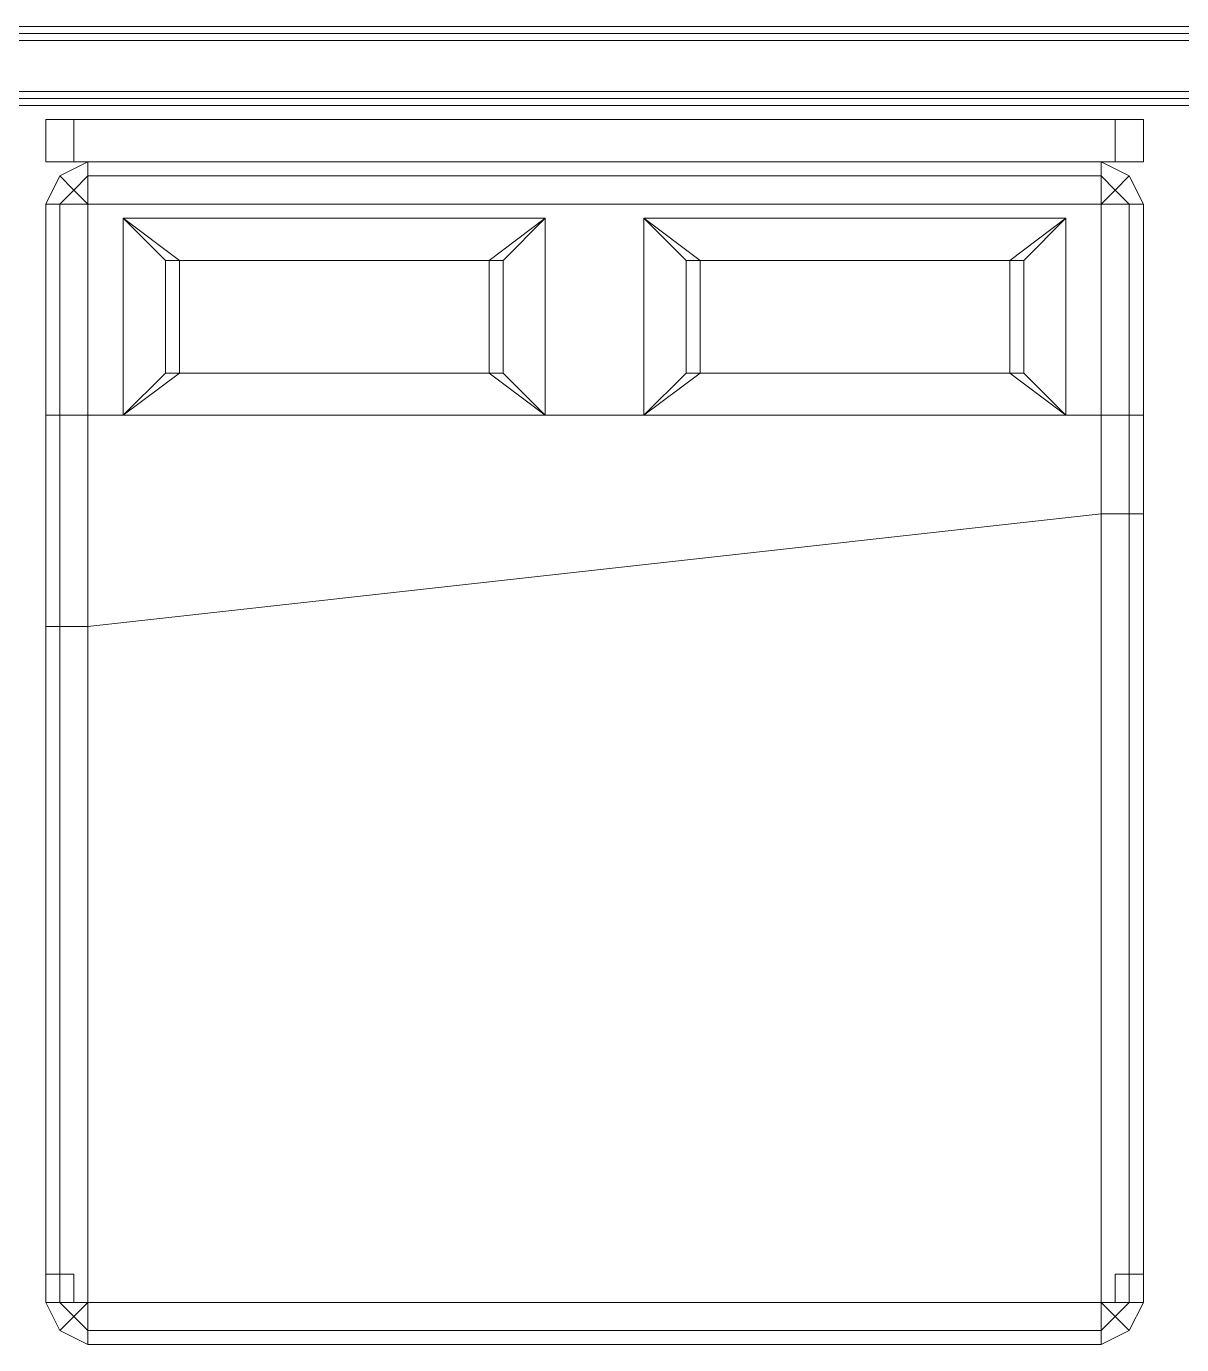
# Model space of a CAD drawing. Header units: inches. Extents: x -1176 to 1507, y -2563 to 978.
# Drawn here: x -979.2 to -897.1, y -419.6 to -326 of the extents above; entities that cross this region are included whole.
import ezdxf

# ---------------------------------------------------------------- set-up
doc = ezdxf.new("R2010")
doc.units = ezdxf.units.IN
doc.header["$MEASUREMENT"] = 0
for name, color, linetype, lineweight in [('A-WALL', 113, 'Continuous', 18), ('G-IMPT', 8, 'Continuous', 9), ('I-FURN', 30, 'Continuous', 9), ('I-WALL', 2, 'Continuous', 18)]:
    doc.layers.add(name, color=color, linetype=linetype, lineweight=lineweight)

# ---------------------------------------------------------------- blocks, each defined once
blk = doc.blocks.new('Bed_761 - 12ZBED05_dwg-V16-2nd Floor Power _ Signal')
at = {"layer": 'G-IMPT'}
for p, q in [((0, 78), (0, 0)), ((0, 78), (3, 78)), ((0, 76), (0, 78)), ((0, 78), (0, 76)), ((0, 0), (0, 78)), ((0, 0), (0, 78)), ((0, 78), (3, 78)), ((0, 78), (3, 78)), ((0, 78), (3, 78)), ((3, 78), (3, 0)), ((3, 78), (3, 75)), ((3, 78), (3, 76)), ((3, 78), (3, 76)), ((3, 78), (3, 0)), ((6, 78), (4, 77)), ((6, 78), (4, 77)), ((21, 78), (6, 78)), ((21, 78), (6, 78)), ((6, 77), (6, 78)), ((21, 78), (28, 78)), ((21, 78), (28, 78)), ((21, 77), (21, 78)), ((28, 78), (84, 78)), ((28, 78), (84, 78)), ((28, 78), (28, 77)), ((82, 76), (82, 78)), ((82, 76), (82, 78)), ((82, 78), (84, 78)), ((82, 78), (84, 78)), ((84, 78), (86, 77)), ((84, 78), (86, 77)), ((84, 77), (84, 78)), ((84, 78), (84, 76)), ((84, 78), (84, 76)), ((3, 75), (4, 77)), ((3, 75), (4, 77)), ((5, 76), (4, 77)), ((6, 77), (5, 76)), ((6, 75), (6, 77)), ((21, 77), (6, 77)), ((21, 75), (21, 77)), ((21, 77), (28, 77)), ((28, 77), (28, 75)), ((28, 77), (84, 77)), ((84, 77), (84, 75)), ((84, 77), (85, 76)), ((85, 76), (86, 77)), ((86, 77), (87, 75)), ((86, 77), (87, 75)), ((3, 76), (0, 76)), ((3, 76), (0, 76)), ((4, 75), (5, 76)), ((6, 75), (5, 76)), ((84, 76), (82, 76)), ((84, 76), (82, 76)), ((84, 75), (85, 76)), ((85, 76), (86, 75)), ((3, 75), (3, 3)), ((3, 75), (3, 3)), ((4, 75), (3, 75)), ((3, 75), (3, 3)), ((6, 75), (4, 75)), ((4, 75), (4, 3)), ((21, 75), (6, 75)), ((6, 75), (6, 3)), ((21, 75), (21, 72.5)), ((21, 75), (28, 75)), ((28, 75), (36, 3)), ((28, 75), (84, 75)), ((84, 75), (86, 75)), ((84, 75), (84, 3)), ((86, 75), (87, 75)), ((86, 75), (86, 3)), ((87, 75), (87, 3)), ((87, 75), (87, 3)), ((7, 42.5), (7, 72.5)), ((7, 72.5), (21, 72.5)), ((7, 72.5), (10, 69.5)), ((10, 68.5), (7, 72.5)), ((21, 72.5), (18, 69.5)), ((18, 68.5), (21, 72.5)), ((21, 72.5), (21, 42.5)), ((21, 72.5), (21, 42.5)), ((10, 69.5), (10, 68.5)), ((18, 69.5), (10, 69.5)), ((18, 69.5), (18, 68.5)), ((10, 68.5), (10, 46.5)), ((10, 46.5), (10, 68.5)), ((10, 68.5), (18, 68.5)), ((18, 68.5), (18, 46.5)), ((18, 46.5), (18, 68.5)), ((10, 46.5), (7, 42.5)), ((10, 46.5), (10, 45.5)), ((10, 46.5), (18, 46.5)), ((18, 46.5), (18, 45.5)), ((18, 46.5), (21, 42.5)), ((7, 42.5), (10, 45.5)), ((18, 45.5), (10, 45.5)), ((21, 42.5), (18, 45.5)), ((7, 42.5), (21, 42.5)), ((21, 42.5), (21, 35.5)), ((7, 5.5), (7, 35.5)), ((7, 35.5), (21, 35.5)), ((10, 32.5), (7, 35.5)), ((7, 35.5), (10, 31.5)), ((18, 32.5), (21, 35.5)), ((21, 35.5), (18, 31.5)), ((21, 35.5), (21, 5.5)), ((21, 35.5), (21, 5.5)), ((10, 32.5), (18, 32.5)), ((10, 32.5), (10, 31.5)), ((18, 32.5), (18, 31.5)), ((10, 31.5), (10, 9.5)), ((18, 31.5), (10, 31.5)), ((10, 31.5), (10, 9.5)), ((18, 31.5), (18, 9.5)), ((18, 31.5), (18, 9.5)), ((7, 5.5), (10, 9.5)), ((10, 9.5), (10, 8.5)), ((18, 9.5), (10, 9.5)), ((18, 9.5), (18, 8.5)), ((21, 5.5), (18, 9.5)), ((10, 8.5), (7, 5.5)), ((10, 8.5), (18, 8.5)), ((21, 5.5), (18, 8.5)), ((7, 5.5), (21, 5.5)), ((21, 5.5), (21, 3)), ((4, 1), (3, 3)), ((4, 1), (3, 3)), ((4, 3), (3, 3)), ((3, 3), (3, 0)), ((6, 3), (4, 3)), ((5, 2), (4, 3)), ((6, 3), (5, 2)), ((21, 3), (6, 3)), ((6, 3), (6, 1)), ((21, 3), (21, 1)), ((21, 3), (36, 3)), ((36, 1), (36, 3)), ((36, 3), (84, 3)), ((86, 3), (84, 3)), ((84, 3), (85, 2)), ((84, 3), (84, 1)), ((86, 3), (85, 2)), ((87, 3), (86, 1)), ((87, 3), (86, 1)), ((86, 3), (87, 3)), ((0, 0), (0, 2)), ((0, 0), (0, 2)), ((0, 2), (3, 2)), ((0, 2), (3, 2)), ((3, 2), (3, 0)), ((3, 2), (3, 0)), ((5, 2), (4, 1)), ((6, 1), (5, 2)), ((82, 0), (82, 2)), ((82, 0), (82, 2)), ((82, 2), (84, 2)), ((82, 2), (84, 2)), ((85, 2), (84, 1)), ((84, 2), (84, 0)), ((84, 2), (84, 0)), ((85, 2), (86, 1)), ((6, 0), (4, 1)), ((6, 0), (4, 1)), ((21, 1), (6, 1)), ((6, 1), (6, 0)), ((21, 1), (21, 0)), ((21, 1), (36, 1)), ((36, 1), (36, 0)), ((36, 1), (84, 1)), ((86, 1), (84, 0)), ((86, 1), (84, 0)), ((84, 1), (84, 0)), ((0, 0), (3, 0)), ((3, 0), (0, 0)), ((21, 0), (6, 0)), ((21, 0), (36, 0)), ((36, 0), (84, 0)), ((3, 0), (0, 0)), ((3, 0), (0, 0)), ((21, 0), (6, 0)), ((21, 0), (36, 0)), ((36, 0), (84, 0)), ((84, 0), (82, 0)), ((84, 0), (82, 0))]:
    blk.add_line(p, q, dxfattribs=at)
blk = doc.blocks.new('Bed_761 - Bed_761-6542247-2nd Floor Power _ Signal')
blk.add_blockref('Bed_761 - 12ZBED05_dwg-V16-2nd Floor Power _ Signal', (0, 0))

msp = doc.modelspace()

# ---------------------------------------------------------------- linework, layer by layer
at = {"layer": 'A-WALL'}
for p, q in [((-1017.062, -326.482), (-864.045, -326.482)), ((-1017.062, -326.982), (-863.545, -326.982)), ((-1017.062, -330.607), (-863.545, -330.607)), ((-1017.062, -331.107), (-864.045, -331.107))]:
    msp.add_line(p, q, dxfattribs=at)
at = {"layer": 'I-WALL'}
for p, q in [((-1017.062, -325.982), (-864.545, -325.982)), ((-864.545, -331.607), (-1017.062, -331.607))]:
    msp.add_line(p, q, dxfattribs=at)

# ---------------------------------------------------------------- block references
at = {"layer": 'I-FURN', "rotation": 269.9999999999999}
msp.add_blockref('Bed_761 - Bed_761-6542247-2nd Floor Power _ Signal', (-977.795, -332.607), dxfattribs=at)

doc.saveas('drawing.dxf')
